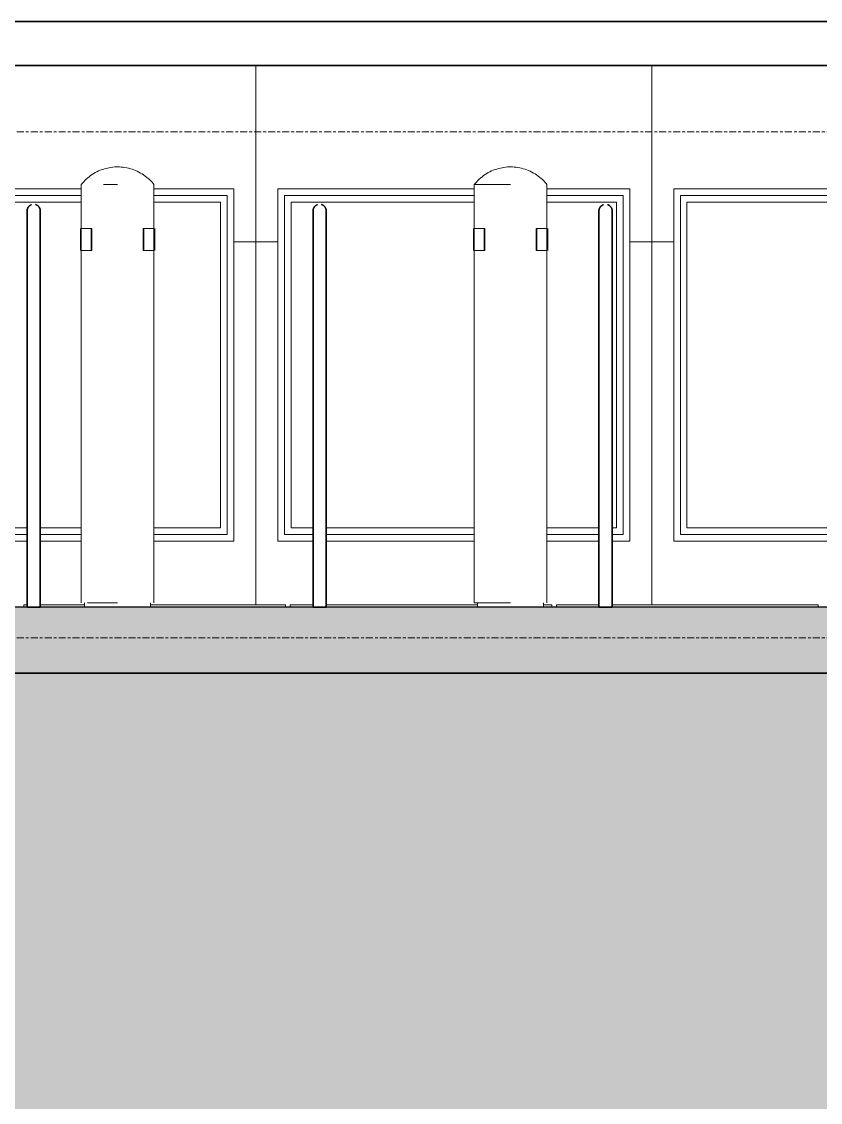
# Model space of a CAD drawing. Header units: millimetres. Extents: x 652554 to 1678317, y -308114 to 170803.
# Drawn here: x 744594 to 746410, y 152781 to 155235 of the extents above; entities that cross this region are included whole.
import ezdxf

# ---------------------------------------------------------------- set-up
doc = ezdxf.new("R2010")
doc.units = ezdxf.units.MM
doc.linetypes.add('Centre', pattern=[31.75, 6.35, -4.7625, 15.875, -4.7625])
for name, color, linetype, lineweight in [('A-COLS-E', 1, 'Continuous', 35), ('A-DETL-GENF', 2, 'Continuous', 35), ('A-DETL-THIN', 1, 'Continuous', 25), ('A-FLOR-E', 2, 'Continuous', 35), ('A-FLOR-FNSH', 2, 'Continuous', 70), ('A-FLOR-LEVL', 3, 'Continuous', 9), ('A-FLOR-PATT', 1, 'Continuous', 70), ('A-GENM', 1, 'Continuous', 9), ('A-GLAZ-CURT', 2, 'Continuous', 9), ('C-PRKG', 2, 'Continuous', 35), ('C-PRKG-HDLN', 2, 'Continuous', 9), ('I-WALL-E', 2, 'Continuous', 35), ('WALL-E', 2, 'Continuous', 35)]:
    doc.layers.add(name, color=color, linetype=linetype, lineweight=lineweight)
doc.layers.add('DIM', color=1, linetype='Continuous')

# ---------------------------------------------------------------- blocks, each defined once
blk = doc.blocks.new('DPA_U BICYCLE PARKING - DPA_U BICYCLE PARKING_650mm-V283-2240-01 ENTRANCE 2 ELEVATION 2')
at = {"layer": 'C-PRKG'}
for p, q in [((-26749, 102090), (-26749, 101220)), ((-26719, 101220), (-26719, 102090)), ((-26734, 101220), (-26748.5, 101220)), ((-26748.5, 101220), (-26734, 101220)), ((-26734, 101220), (-26748.5, 101220)), ((-26748.5, 101220), (-26734, 101220)), ((-26734, 101220), (-26719.5, 101220)), ((-26719.5, 101220), (-26734, 101220)), ((-26734, 101220), (-26719.5, 101220)), ((-26719.5, 101220), (-26734, 101220))]:
    blk.add_line(p, q, dxfattribs=at)
at = {"layer": 'C-PRKG', "flags": 128}
for points in [[(-26749, 102120), (-26749, 102120.6), (-26749, 102121.2), (-26748.9, 102121.8), (-26748.8, 102122.4), (-26748.7, 102123), (-26748.6, 102123.6), (-26748.4, 102124.1), (-26748.3, 102124.7), (-26748.1, 102125.3), (-26747.8, 102125.8), (-26747.6, 102126.4), (-26747.3, 102126.9), (-26747, 102127.5), (-26746.7, 102128), (-26746.4, 102128.5), (-26746, 102129), (-26745.7, 102129.4), (-26745.3, 102129.9), (-26744.9, 102130.3), (-26744.5, 102130.8), (-26744, 102131.2), (-26743.6, 102131.6), (-26743.1, 102131.9), (-26742.6, 102132.3), (-26742.1, 102132.6), (-26741.6, 102132.9), (-26741.1, 102133.2), (-26740.6, 102133.5), (-26740, 102133.8), (-26739.5, 102134), (-26738.9, 102134.2)], [(-26729.9, 102134.4), (-26729.3, 102134.2), (-26728.7, 102134), (-26728.2, 102133.8), (-26727.6, 102133.6), (-26727.1, 102133.3), (-26726.6, 102133), (-26726.1, 102132.7), (-26725.5, 102132.4), (-26725.1, 102132), (-26724.6, 102131.7), (-26724.1, 102131.3), (-26723.7, 102130.9), (-26723.3, 102130.5), (-26722.8, 102130), (-26722.5, 102129.6), (-26722.1, 102129.1), (-26721.7, 102128.6), (-26721.4, 102128.1), (-26721.1, 102127.6), (-26720.8, 102127.1), (-26720.5, 102126.5), (-26720.3, 102126), (-26720, 102125.4), (-26719.8, 102124.9), (-26719.6, 102124.3), (-26719.5, 102123.7), (-26719.3, 102123.1), (-26719.2, 102122.5), (-26719.1, 102122), (-26719.1, 102121.4), (-26719, 102120.8), (-26719, 102120.2), (-26719, 102120)], [(-26749, 102090), (-26749, 102091.2), (-26749, 102092.4), (-26749, 102093.6), (-26749, 102094.8), (-26749, 102096), (-26749, 102097.1), (-26749, 102098.3), (-26749, 102099.4), (-26749, 102100.6), (-26749, 102101.7), (-26749, 102102.8), (-26749, 102103.9), (-26749, 102104.9), (-26749, 102105.9), (-26749, 102106.9), (-26749, 102107.9), (-26749, 102108.9), (-26749, 102109.8), (-26749, 102110.7), (-26749, 102111.5), (-26749, 102112.3), (-26749, 102113.1), (-26749, 102113.9), (-26749, 102114.6), (-26749, 102115.2), (-26749, 102115.9), (-26749, 102116.5), (-26749, 102117), (-26749, 102117.5), (-26749, 102118), (-26749, 102118.4), (-26749, 102118.7), (-26749, 102119.1), (-26749, 102119.3), (-26749, 102119.6), (-26749, 102119.7), (-26749, 102119.9), (-26749, 102120), (-26749, 102120)], [(-26749, 102120), (-26749, 102120), (-26749, 102119.9), (-26749, 102119.8), (-26749, 102119.6), (-26749, 102119.4), (-26749, 102119.1), (-26749, 102118.8), (-26749, 102118.5), (-26749, 102118.1), (-26749, 102117.6), (-26749, 102117.1), (-26749, 102116.6), (-26749, 102116), (-26749, 102115.4), (-26749, 102114.8), (-26749, 102114.1), (-26749, 102113.3), (-26749, 102112.6), (-26749, 102111.7), (-26749, 102110.9), (-26749, 102110), (-26749, 102109.1), (-26749, 102108.2), (-26749, 102107.2), (-26749, 102106.2), (-26749, 102105.2), (-26749, 102104.1), (-26749, 102103.1), (-26749, 102102), (-26749, 102100.9), (-26749, 102099.7), (-26749, 102098.6), (-26749, 102097.4), (-26749, 102096.3), (-26749, 102095.1), (-26749, 102093.9), (-26749, 102092.7), (-26749, 102091.5), (-26749, 102090.3), (-26749, 102090)], [(-26719, 102120), (-26719, 102120), (-26719, 102119.9), (-26719, 102119.8), (-26719, 102119.6), (-26719, 102119.4), (-26719, 102119.1), (-26719, 102118.8), (-26719, 102118.5), (-26719, 102118.1), (-26719, 102117.6), (-26719, 102117.1), (-26719, 102116.6), (-26719, 102116), (-26719, 102115.4), (-26719, 102114.8), (-26719, 102114.1), (-26719, 102113.3), (-26719, 102112.6)], [(-26719, 102090), (-26719, 102091.2), (-26719, 102092.4), (-26719, 102093.6), (-26719, 102094.8), (-26719, 102096), (-26719, 102097.1), (-26719, 102098.3), (-26719, 102099.4), (-26719, 102100.6), (-26719, 102101.7), (-26719, 102102.8), (-26719, 102103.9), (-26719, 102104.9), (-26719, 102105.9), (-26719, 102106.9), (-26719, 102107.9), (-26719, 102108.9), (-26719, 102109.8), (-26719, 102110.7), (-26719, 102111.5), (-26719, 102112.3), (-26719, 102113.1), (-26719, 102113.9), (-26719, 102114.6), (-26719, 102115.2), (-26719, 102115.9), (-26719, 102116.5), (-26719, 102117), (-26719, 102117.5), (-26719, 102118), (-26719, 102118.4), (-26719, 102118.7), (-26719, 102119.1), (-26719, 102119.3), (-26719, 102119.6), (-26719, 102119.7), (-26719, 102119.9), (-26719, 102120), (-26719, 102120)], [(-26719, 102103.1), (-26719, 102102), (-26719, 102100.9), (-26719, 102099.7), (-26719, 102098.6), (-26719, 102097.4), (-26719, 102096.3), (-26719, 102095.1), (-26719, 102093.9), (-26719, 102092.7), (-26719, 102091.5), (-26719, 102090.3), (-26719, 102090)]]:
    blk.add_lwpolyline(points, dxfattribs=at)
at = {"layer": 'C-PRKG-HDLN'}
for p, q in [((-26618.3, 101220), (-27059, 101220)), ((-26409, 101220), (-26468.3, 101220))]:
    blk.add_line(p, q, dxfattribs=at)
blk = doc.blocks.new('DPA_U BICYCLE PARKING - DPA_U BICYCLE PARKING_650mm-V284-2240-01 ENTRANCE 2 ELEVATION 2')
at = {"layer": 'C-PRKG'}
for p, q in [((-26099, 102090), (-26099, 101220)), ((-26069, 101220), (-26069, 102090)), ((-26084, 101220), (-26098.5, 101220)), ((-26098.5, 101220), (-26084, 101220)), ((-26084, 101220), (-26098.5, 101220)), ((-26098.5, 101220), (-26084, 101220)), ((-26084, 101220), (-26069.5, 101220)), ((-26069.5, 101220), (-26084, 101220)), ((-26084, 101220), (-26069.5, 101220)), ((-26069.5, 101220), (-26084, 101220))]:
    blk.add_line(p, q, dxfattribs=at)
at = {"layer": 'C-PRKG', "flags": 128}
for points in [[(-26098.6, 102123.6), (-26098.4, 102124.1), (-26098.3, 102124.7), (-26098.1, 102125.3), (-26097.8, 102125.8), (-26097.6, 102126.4), (-26097.3, 102126.9), (-26097, 102127.5), (-26096.7, 102128), (-26096.4, 102128.5), (-26096, 102129), (-26095.7, 102129.4), (-26095.3, 102129.9), (-26094.9, 102130.3), (-26094.5, 102130.8), (-26094, 102131.2), (-26093.6, 102131.6), (-26093.1, 102131.9), (-26092.6, 102132.3), (-26092.1, 102132.6), (-26091.6, 102132.9), (-26091.1, 102133.2), (-26090.6, 102133.5), (-26090, 102133.8), (-26089.5, 102134), (-26088.9, 102134.2)], [(-26079.9, 102134.4), (-26079.3, 102134.2), (-26078.7, 102134), (-26078.2, 102133.8), (-26077.6, 102133.6), (-26077.1, 102133.3), (-26076.6, 102133), (-26076.1, 102132.7), (-26075.5, 102132.4), (-26075.1, 102132), (-26074.6, 102131.7), (-26074.1, 102131.3), (-26073.7, 102130.9), (-26073.3, 102130.5), (-26072.8, 102130), (-26072.5, 102129.6), (-26072.1, 102129.1), (-26071.7, 102128.6), (-26071.4, 102128.1), (-26071.1, 102127.6), (-26070.8, 102127.1), (-26070.5, 102126.5), (-26070.3, 102126), (-26070, 102125.4), (-26069.8, 102124.9), (-26069.6, 102124.3), (-26069.5, 102123.7), (-26069.3, 102123.1), (-26069.2, 102122.5), (-26069.1, 102122), (-26069.1, 102121.4), (-26069, 102120.8), (-26069, 102120.2), (-26069, 102120)], [(-26099, 102120), (-26099, 102120.6), (-26099, 102121.2), (-26098.9, 102121.8), (-26098.8, 102122.4), (-26098.7, 102123), (-26098.6, 102123.6)], [(-26099, 102090), (-26099, 102091.2), (-26099, 102092.4), (-26099, 102093.6), (-26099, 102094.8), (-26099, 102096), (-26099, 102097.1), (-26099, 102098.3), (-26099, 102099.4), (-26099, 102100.6), (-26099, 102101.7), (-26099, 102102.8), (-26099, 102103.9), (-26099, 102104.9), (-26099, 102105.9), (-26099, 102106.9), (-26099, 102107.9), (-26099, 102108.9), (-26099, 102109.8), (-26099, 102110.7), (-26099, 102111.5), (-26099, 102112.3), (-26099, 102113.1), (-26099, 102113.9), (-26099, 102114.6), (-26099, 102115.2), (-26099, 102115.9), (-26099, 102116.5), (-26099, 102117), (-26099, 102117.5), (-26099, 102118), (-26099, 102118.4), (-26099, 102118.7), (-26099, 102119.1), (-26099, 102119.3), (-26099, 102119.6), (-26099, 102119.7), (-26099, 102119.9), (-26099, 102120), (-26099, 102120)], [(-26099, 102120), (-26099, 102120), (-26099, 102119.9), (-26099, 102119.8), (-26099, 102119.6), (-26099, 102119.4), (-26099, 102119.1), (-26099, 102118.8), (-26099, 102118.5), (-26099, 102118.1), (-26099, 102117.6), (-26099, 102117.1), (-26099, 102116.6), (-26099, 102116), (-26099, 102115.4), (-26099, 102114.8), (-26099, 102114.1), (-26099, 102113.3), (-26099, 102112.6), (-26099, 102111.7), (-26099, 102110.9), (-26099, 102110), (-26099, 102109.1), (-26099, 102108.2), (-26099, 102107.2), (-26099, 102106.2), (-26099, 102105.2), (-26099, 102104.1), (-26099, 102103.1), (-26099, 102102), (-26099, 102100.9), (-26099, 102099.7), (-26099, 102098.6), (-26099, 102097.4), (-26099, 102096.3), (-26099, 102095.1), (-26099, 102093.9), (-26099, 102092.7), (-26099, 102091.5), (-26099, 102090.3), (-26099, 102090)], [(-26069, 102120), (-26069, 102120), (-26069, 102119.9), (-26069, 102119.8), (-26069, 102119.6), (-26069, 102119.4), (-26069, 102119.1), (-26069, 102118.8), (-26069, 102118.5), (-26069, 102118.1), (-26069, 102117.6), (-26069, 102117.1), (-26069, 102116.6), (-26069, 102116), (-26069, 102115.4), (-26069, 102114.8), (-26069, 102114.1), (-26069, 102113.3), (-26069, 102112.6)], [(-26069, 102090), (-26069, 102091.2), (-26069, 102092.4), (-26069, 102093.6), (-26069, 102094.8), (-26069, 102096), (-26069, 102097.1), (-26069, 102098.3), (-26069, 102099.4), (-26069, 102100.6), (-26069, 102101.7), (-26069, 102102.8), (-26069, 102103.9), (-26069, 102104.9), (-26069, 102105.9), (-26069, 102106.9), (-26069, 102107.9), (-26069, 102108.9), (-26069, 102109.8), (-26069, 102110.7), (-26069, 102111.5), (-26069, 102112.3), (-26069, 102113.1), (-26069, 102113.9), (-26069, 102114.6), (-26069, 102115.2), (-26069, 102115.9), (-26069, 102116.5), (-26069, 102117), (-26069, 102117.5), (-26069, 102118), (-26069, 102118.4), (-26069, 102118.7), (-26069, 102119.1), (-26069, 102119.3), (-26069, 102119.6), (-26069, 102119.7), (-26069, 102119.9), (-26069, 102120), (-26069, 102120)], [(-26069, 102103.1), (-26069, 102102), (-26069, 102100.9), (-26069, 102099.7), (-26069, 102098.6), (-26069, 102097.4), (-26069, 102096.3), (-26069, 102095.1), (-26069, 102093.9), (-26069, 102092.7), (-26069, 102091.5), (-26069, 102090.3), (-26069, 102090)]]:
    blk.add_lwpolyline(points, dxfattribs=at)
at = {"layer": 'C-PRKG-HDLN'}
blk.add_line((-25759, 101220), (-26409, 101220), dxfattribs=at)
blk = doc.blocks.new('DPA_U BICYCLE PARKING - DPA_U BICYCLE PARKING_650mm-V285-2240-01 ENTRANCE 2 ELEVATION 2')
at = {"layer": 'C-PRKG'}
for p, q in [((-25449, 102090), (-25449, 101220)), ((-25419, 101220), (-25419, 102090)), ((-25438.9, 101220), (-25448.5, 101220)), ((-25448.5, 101220), (-25438.9, 101220)), ((-25438.9, 101220), (-25448.5, 101220)), ((-25448.5, 101220), (-25438.9, 101220)), ((-25434, 101220), (-25437.9, 101220)), ((-25437.9, 101220), (-25434, 101220)), ((-25434, 101220), (-25437.9, 101220)), ((-25437.9, 101220), (-25434, 101220)), ((-25434, 101220), (-25419.5, 101220)), ((-25419.5, 101220), (-25434, 101220)), ((-25434, 101220), (-25419.5, 101220)), ((-25419.5, 101220), (-25434, 101220))]:
    blk.add_line(p, q, dxfattribs=at)
at = {"layer": 'C-PRKG', "flags": 128}
for points in [[(-25449, 102120), (-25449, 102120.6), (-25449, 102121.2), (-25448.9, 102121.8), (-25448.8, 102122.4), (-25448.7, 102123), (-25448.6, 102123.6), (-25448.4, 102124.1), (-25448.3, 102124.7), (-25448.1, 102125.3), (-25447.8, 102125.8), (-25447.6, 102126.4), (-25447.3, 102126.9), (-25447, 102127.5), (-25446.7, 102128), (-25446.4, 102128.5), (-25446, 102129), (-25445.7, 102129.4), (-25445.3, 102129.9), (-25444.9, 102130.3), (-25444.5, 102130.8), (-25444, 102131.2), (-25443.6, 102131.6), (-25443.1, 102131.9), (-25442.6, 102132.3), (-25442.1, 102132.6), (-25441.6, 102132.9), (-25441.1, 102133.2), (-25440.6, 102133.5), (-25440, 102133.8), (-25439.5, 102134), (-25438.9, 102134.2), (-25438.8, 102134.2)], [(-25429.9, 102134.4), (-25429.3, 102134.2), (-25428.7, 102134), (-25428.2, 102133.8), (-25427.6, 102133.6), (-25427.1, 102133.3), (-25426.6, 102133), (-25426.1, 102132.7), (-25425.5, 102132.4), (-25425.1, 102132), (-25424.6, 102131.7), (-25424.1, 102131.3), (-25423.7, 102130.9), (-25423.3, 102130.5), (-25422.8, 102130), (-25422.5, 102129.6), (-25422.1, 102129.1), (-25421.7, 102128.6), (-25421.4, 102128.1), (-25421.1, 102127.6), (-25420.8, 102127.1), (-25420.5, 102126.5), (-25420.3, 102126), (-25420, 102125.4), (-25419.8, 102124.9), (-25419.6, 102124.3), (-25419.5, 102123.7), (-25419.3, 102123.1), (-25419.2, 102122.5), (-25419.1, 102122), (-25419.1, 102121.4), (-25419, 102120.8), (-25419, 102120.2), (-25419, 102120)], [(-25449, 102090), (-25449, 102091.2), (-25449, 102092.4), (-25449, 102093.6), (-25449, 102094.8), (-25449, 102096), (-25449, 102097.1), (-25449, 102098.3), (-25449, 102099.4), (-25449, 102100.6), (-25449, 102101.7), (-25449, 102102.8), (-25449, 102103.9), (-25449, 102104.9), (-25449, 102105.9), (-25449, 102106.9), (-25449, 102107.9), (-25449, 102108.9), (-25449, 102109.8), (-25449, 102110.7), (-25449, 102111.5), (-25449, 102112.3), (-25449, 102113.1), (-25449, 102113.9), (-25449, 102114.6), (-25449, 102115.2), (-25449, 102115.9), (-25449, 102116.5), (-25449, 102117), (-25449, 102117.5), (-25449, 102118), (-25449, 102118.4), (-25449, 102118.7), (-25449, 102119.1), (-25449, 102119.3), (-25449, 102119.6), (-25449, 102119.7), (-25449, 102119.9), (-25449, 102120), (-25449, 102120)], [(-25449, 102120), (-25449, 102120), (-25449, 102119.9), (-25449, 102119.8), (-25449, 102119.6), (-25449, 102119.4), (-25449, 102119.1), (-25449, 102118.8), (-25449, 102118.5), (-25449, 102118.1), (-25449, 102117.6), (-25449, 102117.1), (-25449, 102116.6), (-25449, 102116), (-25449, 102115.4), (-25449, 102114.8), (-25449, 102114.1), (-25449, 102113.3), (-25449, 102112.6), (-25449, 102111.7), (-25449, 102110.9), (-25449, 102110), (-25449, 102109.1), (-25449, 102108.2), (-25449, 102107.2), (-25449, 102106.2), (-25449, 102105.2), (-25449, 102104.1), (-25449, 102103.1), (-25449, 102102), (-25449, 102100.9), (-25449, 102099.7), (-25449, 102098.6), (-25449, 102097.4), (-25449, 102096.3), (-25449, 102095.1), (-25449, 102093.9), (-25449, 102092.7), (-25449, 102091.5), (-25449, 102090.3), (-25449, 102090)], [(-25419, 102120), (-25419, 102120), (-25419, 102119.9), (-25419, 102119.8), (-25419, 102119.6), (-25419, 102119.4), (-25419, 102119.1), (-25419, 102118.8), (-25419, 102118.5), (-25419, 102118.1), (-25419, 102117.6), (-25419, 102117.1), (-25419, 102116.6), (-25419, 102116), (-25419, 102115.4), (-25419, 102114.8), (-25419, 102114.1), (-25419, 102113.3), (-25419, 102112.6)], [(-25419, 102090), (-25419, 102091.2), (-25419, 102092.4), (-25419, 102093.6), (-25419, 102094.8), (-25419, 102096), (-25419, 102097.1), (-25419, 102098.3), (-25419, 102099.4), (-25419, 102100.6), (-25419, 102101.7), (-25419, 102102.8), (-25419, 102103.9), (-25419, 102104.9), (-25419, 102105.9), (-25419, 102106.9), (-25419, 102107.9), (-25419, 102108.9), (-25419, 102109.8), (-25419, 102110.7), (-25419, 102111.5), (-25419, 102112.3), (-25419, 102113.1), (-25419, 102113.9), (-25419, 102114.6), (-25419, 102115.2), (-25419, 102115.9), (-25419, 102116.5), (-25419, 102117), (-25419, 102117.5), (-25419, 102118), (-25419, 102118.4), (-25419, 102118.7), (-25419, 102119.1), (-25419, 102119.3), (-25419, 102119.6), (-25419, 102119.7), (-25419, 102119.9), (-25419, 102120), (-25419, 102120)], [(-25419, 102103.1), (-25419, 102102), (-25419, 102100.9), (-25419, 102099.7), (-25419, 102098.6), (-25419, 102097.4), (-25419, 102096.3), (-25419, 102095.1), (-25419, 102093.9), (-25419, 102092.7), (-25419, 102091.5), (-25419, 102090.3), (-25419, 102090)]]:
    blk.add_lwpolyline(points, dxfattribs=at)
at = {"layer": 'C-PRKG-HDLN'}
for p, q in [((-25725, 101220), (-25759, 101220)), ((-25109, 101220), (-25575, 101220))]:
    blk.add_line(p, q, dxfattribs=at)
blk = doc.blocks.new('DPA_Rectangular - 250 x 400 mm-V287-2240-01 ENTRANCE 2 ELEVATION 2')
at = {"layer": 'A-COLS-E'}
for p, q in [((-26084, 102450), (-25834, 102450)), ((-25834, 102450), (-26084, 102450))]:
    blk.add_line(p, q, dxfattribs=at)
blk = doc.blocks.new('DPA_CP_Entrance Facade Base Panel - Facade Base Panel-V382-2240-01 ENTRANCE 2 ELEVATION 2')
at = {"layer": 'A-GLAZ-CURT'}
for p, q in [((-27129, 102450), (-26229, 102450)), ((-26229, 102450), (-27129, 102450)), ((-27129, 101225), (-27129, 102450)), ((-27129, 102450), (-27129, 101225)), ((-26229, 102450), (-26229, 101225)), ((-26229, 102450), (-26229, 101225)), ((-27079, 101370), (-27079, 102170)), ((-27079, 102170), (-27079, 101370)), ((-27079, 102170), (-26625.8, 102170)), ((-26625.8, 102170), (-27079, 102170)), ((-27064, 101385), (-27064, 102155)), ((-26625.8, 102155), (-27064, 102155)), ((-27064, 102155), (-27064, 101385)), ((-26625.8, 102155), (-27064, 102155)), ((-26294, 102155), (-26460.9, 102155)), ((-26294, 102155), (-26460.9, 102155)), ((-26460.8, 102170), (-26279, 102170)), ((-26279, 102170), (-26460.8, 102170)), ((-26294, 102155), (-26294, 101385)), ((-26294, 101385), (-26294, 102155)), ((-26279, 102170), (-26279, 101370)), ((-26279, 101370), (-26279, 102170)), ((-27049, 101400), (-27049, 102140)), ((-26625.8, 102140), (-27049, 102140)), ((-27049, 102140), (-27049, 101400)), ((-26625.8, 102140), (-27049, 102140)), ((-27049, 102140), (-27049, 101400)), ((-26625.8, 102140), (-27049, 102140)), ((-27049, 102140), (-26625.8, 102140)), ((-27049, 101400), (-27049, 102140)), ((-26309, 102140), (-26460.9, 102140)), ((-26309, 102140), (-26460.9, 102140)), ((-26309, 102140), (-26460.9, 102140)), ((-26460.9, 102140), (-26309, 102140)), ((-26309, 102140), (-26309, 101400)), ((-26309, 101400), (-26309, 102140)), ((-26309, 101400), (-26309, 102140)), ((-26309, 102140), (-26309, 101400)), ((-27129, 102050), (-27079, 102050)), ((-27079, 102050), (-27129, 102050)), ((-27129, 101225), (-27129, 102050)), ((-27129, 102050), (-27129, 101225)), ((-26279, 102050), (-26229, 102050)), ((-26229, 102050), (-26279, 102050)), ((-26229, 102050), (-26229, 101225)), ((-26229, 102050), (-26229, 101225)), ((-26749, 101400), (-27049, 101400)), ((-27049, 101400), (-26749, 101400)), ((-27049, 101400), (-26749, 101400)), ((-26749, 101400), (-27049, 101400)), ((-26625.8, 101400), (-26719.1, 101400)), ((-26719.1, 101400), (-26625.8, 101400)), ((-26719.1, 101400), (-26625.8, 101400)), ((-26625.8, 101400), (-26719.1, 101400)), ((-26309, 101400), (-26460.8, 101400)), ((-26460.8, 101400), (-26309, 101400)), ((-26460.8, 101400), (-26309, 101400)), ((-26309, 101400), (-26460.8, 101400)), ((-26749, 101370), (-27079, 101370)), ((-27079, 101370), (-26749, 101370)), ((-26749, 101385), (-27064, 101385)), ((-27064, 101385), (-26749, 101385)), ((-26625.8, 101385), (-26719.1, 101385)), ((-26719.1, 101385), (-26625.8, 101385)), ((-26625.8, 101370), (-26719.1, 101370)), ((-26719.1, 101370), (-26625.8, 101370)), ((-26294, 101385), (-26460.8, 101385)), ((-26460.8, 101385), (-26294, 101385)), ((-26279, 101370), (-26460.8, 101370)), ((-26460.8, 101370), (-26279, 101370)), ((-26766.6, 101220), (-26756.3, 101220)), ((-26756.3, 101220), (-26766.6, 101220)), ((-26766.6, 101220), (-26756.3, 101220)), ((-26756.3, 101220), (-26766.6, 101220))]:
    blk.add_line(p, q, dxfattribs=at)
blk = doc.blocks.new('DPA_CP_Entrance Facade Base Panel - Facade Base Panel-V383-2240-01 ENTRANCE 2 ELEVATION 2')
at = {"layer": 'A-GLAZ-CURT'}
for p, q in [((-26229, 102450), (-25329, 102450)), ((-25329, 102450), (-26229, 102450)), ((-26229, 101225), (-26229, 102450)), ((-26229, 102450), (-26229, 101225)), ((-25329, 102450), (-25329, 101225)), ((-25329, 102450), (-25329, 101225)), ((-26179, 101370), (-26179, 102170)), ((-26179, 102170), (-26179, 101370)), ((-26179, 102170), (-25732.5, 102170)), ((-25732.5, 102170), (-26179, 102170)), ((-26164, 101385), (-26164, 102155)), ((-25732.5, 102155), (-26164, 102155)), ((-26164, 102155), (-26164, 101385)), ((-25732.5, 102155), (-26164, 102155)), ((-25394, 102155), (-25567.6, 102155)), ((-25394, 102155), (-25567.6, 102155)), ((-25567.5, 102170), (-25379, 102170)), ((-25379, 102170), (-25567.5, 102170)), ((-25394, 102155), (-25394, 101385)), ((-25394, 101385), (-25394, 102155)), ((-25379, 102170), (-25379, 101370)), ((-25379, 101370), (-25379, 102170)), ((-26149, 101400), (-26149, 102140)), ((-25732.5, 102140), (-26149, 102140)), ((-26149, 102140), (-26149, 101400)), ((-25732.5, 102140), (-26149, 102140)), ((-26149, 102140), (-26149, 101400)), ((-25732.5, 102140), (-26149, 102140)), ((-26149, 102140), (-25732.5, 102140)), ((-26149, 101400), (-26149, 102140)), ((-25409, 102140), (-25567.6, 102140)), ((-25409, 102140), (-25567.6, 102140)), ((-25409, 102140), (-25567.6, 102140)), ((-25567.6, 102140), (-25409, 102140)), ((-25409, 102140), (-25409, 101400)), ((-25409, 101400), (-25409, 102140)), ((-25409, 101400), (-25409, 102140)), ((-25409, 102140), (-25409, 101400)), ((-26229, 102050), (-26179, 102050)), ((-26179, 102050), (-26229, 102050)), ((-26229, 101225), (-26229, 102050)), ((-26229, 102050), (-26229, 101225)), ((-25379, 102050), (-25329, 102050)), ((-25329, 102050), (-25379, 102050)), ((-25329, 102050), (-25329, 101225)), ((-25329, 102050), (-25329, 101225)), ((-26099, 101400), (-26149, 101400)), ((-26149, 101400), (-26099, 101400)), ((-26149, 101400), (-26099, 101400)), ((-26099, 101400), (-26149, 101400)), ((-25732.5, 101400), (-26069.1, 101400)), ((-26069.1, 101400), (-25732.5, 101400)), ((-26069.1, 101400), (-25732.5, 101400)), ((-25732.5, 101400), (-26069.1, 101400)), ((-25449, 101400), (-25567.5, 101400)), ((-25567.5, 101400), (-25449, 101400)), ((-25567.5, 101400), (-25449, 101400)), ((-25449, 101400), (-25567.5, 101400)), ((-25409, 101400), (-25419.1, 101400)), ((-25419.1, 101400), (-25409, 101400)), ((-25419.1, 101400), (-25409, 101400)), ((-25409, 101400), (-25419.1, 101400)), ((-26099, 101370), (-26179, 101370)), ((-26179, 101370), (-26099, 101370)), ((-26099, 101385), (-26164, 101385)), ((-26164, 101385), (-26099, 101385)), ((-25732.5, 101385), (-26069.1, 101385)), ((-26069.1, 101385), (-25732.5, 101385)), ((-25732.5, 101370), (-26069.1, 101370)), ((-26069.1, 101370), (-25732.5, 101370)), ((-25449, 101385), (-25567.5, 101385)), ((-25567.5, 101385), (-25449, 101385)), ((-25449, 101370), (-25567.5, 101370)), ((-25567.5, 101370), (-25449, 101370)), ((-25394, 101385), (-25419.1, 101385)), ((-25419.1, 101385), (-25394, 101385)), ((-25379, 101370), (-25419.1, 101370)), ((-25419.1, 101370), (-25379, 101370)), ((-26161.3, 101220), (-26151.1, 101220)), ((-26151.1, 101220), (-26161.3, 101220)), ((-26161.3, 101220), (-26151.1, 101220)), ((-26151.1, 101220), (-26161.3, 101220)), ((-25556.1, 101220), (-25545.8, 101220)), ((-25545.8, 101220), (-25556.1, 101220)), ((-25556.1, 101220), (-25545.8, 101220)), ((-25545.8, 101220), (-25556.1, 101220))]:
    blk.add_line(p, q, dxfattribs=at)
blk = doc.blocks.new('DPA_CP_Entrance Facade Base Panel - Facade Base Panel-V384-2240-01 ENTRANCE 2 ELEVATION 2')
at = {"layer": 'A-GLAZ-CURT'}
for p, q in [((-25329, 102450), (-24429, 102450)), ((-24429, 102450), (-25329, 102450)), ((-25329, 101225), (-25329, 102450)), ((-25329, 102450), (-25329, 101225)), ((-24429, 102450), (-24429, 101225)), ((-24429, 102450), (-24429, 101225)), ((-25279, 101370), (-25279, 102170)), ((-25279, 102170), (-25279, 101370)), ((-25279, 102170), (-24832.5, 102170)), ((-24832.5, 102170), (-25279, 102170)), ((-25264, 101385), (-25264, 102155)), ((-24832.5, 102155), (-25264, 102155)), ((-25264, 102155), (-25264, 101385)), ((-24832.5, 102155), (-25264, 102155)), ((-24494, 102155), (-24667.6, 102155)), ((-24494, 102155), (-24667.6, 102155)), ((-24667.5, 102170), (-24479, 102170)), ((-24479, 102170), (-24667.5, 102170)), ((-24494, 102155), (-24494, 101385)), ((-24494, 101385), (-24494, 102155)), ((-24479, 102170), (-24479, 101370)), ((-24479, 101370), (-24479, 102170)), ((-25249, 101400), (-25249, 102140)), ((-24832.5, 102140), (-25249, 102140)), ((-25249, 102140), (-25249, 101400)), ((-24832.5, 102140), (-25249, 102140)), ((-25249, 102140), (-25249, 101400)), ((-24832.5, 102140), (-25249, 102140)), ((-25249, 102140), (-24832.5, 102140)), ((-25249, 101400), (-25249, 102140)), ((-24509, 102140), (-24667.6, 102140)), ((-24509, 102140), (-24667.6, 102140)), ((-24509, 102140), (-24667.6, 102140)), ((-24667.6, 102140), (-24509, 102140)), ((-24509, 102140), (-24509, 101400)), ((-24509, 101400), (-24509, 102140)), ((-24509, 101400), (-24509, 102140)), ((-24509, 102140), (-24509, 101400)), ((-25329, 102050), (-25279, 102050)), ((-25279, 102050), (-25329, 102050)), ((-25329, 101225), (-25329, 102050)), ((-25329, 102050), (-25329, 101225)), ((-24479, 102050), (-24429, 102050)), ((-24429, 102050), (-24479, 102050)), ((-24429, 102050), (-24429, 101225)), ((-24429, 102050), (-24429, 101225)), ((-24832.5, 101400), (-25249, 101400)), ((-25249, 101400), (-24832.5, 101400)), ((-25249, 101400), (-24832.5, 101400)), ((-24832.5, 101400), (-25249, 101400)), ((-24509, 101400), (-24667.5, 101400)), ((-24667.5, 101400), (-24509, 101400)), ((-24667.5, 101400), (-24509, 101400)), ((-24509, 101400), (-24667.5, 101400)), ((-24832.5, 101370), (-25279, 101370)), ((-25279, 101370), (-24832.5, 101370)), ((-24832.5, 101385), (-25264, 101385)), ((-25264, 101385), (-24832.5, 101385)), ((-24494, 101385), (-24667.5, 101385)), ((-24667.5, 101385), (-24494, 101385)), ((-24479, 101370), (-24667.5, 101370)), ((-24667.5, 101370), (-24479, 101370)), ((-24950.8, 101220), (-24940.6, 101220)), ((-24940.6, 101220), (-24950.8, 101220)), ((-24950.8, 101220), (-24940.6, 101220)), ((-24940.6, 101220), (-24950.8, 101220))]:
    blk.add_line(p, q, dxfattribs=at)
blk = doc.blocks.new('DPA_Drainage Gutter_Landscape_Type A - DPA_Drainage Gutter_Landscape_Type A-17956717-2240-01 ENTRANCE 2 ELEVATION 2')
at = {"layer": 'A-GENM'}
for p, q in [((-26756.3, 101225), (-26749, 101225)), ((-26749, 101225), (-26756.3, 101225)), ((-26756.3, 101225), (-26756.3, 101220)), ((-26756.3, 101220), (-26756.3, 101225)), ((-26719, 101225), (-26618.3, 101225)), ((-26618.3, 101225), (-26719, 101225)), ((-26618.3, 101225), (-26719, 101225)), ((-26719, 101225), (-26618.3, 101225)), ((-26618.3, 101225), (-26719, 101225)), ((-26719, 101225), (-26618.3, 101225)), ((-26702.3, 101225), (-26715.3, 101225)), ((-26715.3, 101225), (-26702.3, 101225)), ((-26702.3, 101225), (-26715.3, 101225)), ((-26715.3, 101225), (-26702.3, 101225)), ((-26682.3, 101225), (-26695.3, 101225)), ((-26695.3, 101225), (-26682.3, 101225)), ((-26682.3, 101225), (-26695.3, 101225)), ((-26695.3, 101225), (-26682.3, 101225)), ((-26662.3, 101225), (-26675.3, 101225)), ((-26675.3, 101225), (-26662.3, 101225)), ((-26662.3, 101225), (-26675.3, 101225)), ((-26675.3, 101225), (-26662.3, 101225)), ((-26642.3, 101225), (-26655.3, 101225)), ((-26655.3, 101225), (-26642.3, 101225)), ((-26642.3, 101225), (-26655.3, 101225)), ((-26655.3, 101225), (-26642.3, 101225)), ((-26622.3, 101225), (-26635.3, 101225)), ((-26635.3, 101225), (-26622.3, 101225)), ((-26622.3, 101225), (-26635.3, 101225)), ((-26635.3, 101225), (-26622.3, 101225)), ((-26468.4, 101225), (-26161.3, 101225)), ((-26161.3, 101225), (-26468.4, 101225)), ((-26462.3, 101225), (-26468.4, 101225)), ((-26468.4, 101225), (-26462.3, 101225)), ((-26462.3, 101225), (-26468.4, 101225)), ((-26468.4, 101225), (-26462.3, 101225)), ((-26168.3, 101225), (-26468.4, 101225)), ((-26468.4, 101225), (-26168.3, 101225)), ((-26168.3, 101225), (-26468.4, 101225)), ((-26468.4, 101225), (-26168.3, 101225)), ((-26442.3, 101225), (-26455.3, 101225)), ((-26455.3, 101225), (-26442.3, 101225)), ((-26442.3, 101225), (-26455.3, 101225)), ((-26455.3, 101225), (-26442.3, 101225)), ((-26422.3, 101225), (-26435.3, 101225)), ((-26435.3, 101225), (-26422.3, 101225)), ((-26422.3, 101225), (-26435.3, 101225)), ((-26435.3, 101225), (-26422.3, 101225)), ((-26402.3, 101225), (-26415.3, 101225)), ((-26415.3, 101225), (-26402.3, 101225)), ((-26402.3, 101225), (-26415.3, 101225)), ((-26415.3, 101225), (-26402.3, 101225)), ((-26382.3, 101225), (-26395.3, 101225)), ((-26395.3, 101225), (-26382.3, 101225)), ((-26382.3, 101225), (-26395.3, 101225)), ((-26395.3, 101225), (-26382.3, 101225)), ((-26362.3, 101225), (-26375.3, 101225)), ((-26375.3, 101225), (-26362.3, 101225)), ((-26362.3, 101225), (-26375.3, 101225)), ((-26375.3, 101225), (-26362.3, 101225)), ((-26342.3, 101225), (-26355.3, 101225)), ((-26355.3, 101225), (-26342.3, 101225)), ((-26342.3, 101225), (-26355.3, 101225)), ((-26355.3, 101225), (-26342.3, 101225)), ((-26322.3, 101225), (-26335.3, 101225)), ((-26335.3, 101225), (-26322.3, 101225)), ((-26322.3, 101225), (-26335.3, 101225)), ((-26335.3, 101225), (-26322.3, 101225)), ((-26302.3, 101225), (-26315.3, 101225)), ((-26315.3, 101225), (-26302.3, 101225)), ((-26302.3, 101225), (-26315.3, 101225)), ((-26315.3, 101225), (-26302.3, 101225)), ((-26282.3, 101225), (-26295.3, 101225)), ((-26295.3, 101225), (-26282.3, 101225)), ((-26282.3, 101225), (-26295.3, 101225)), ((-26295.3, 101225), (-26282.3, 101225)), ((-26262.3, 101225), (-26275.3, 101225)), ((-26275.3, 101225), (-26262.3, 101225)), ((-26262.3, 101225), (-26275.3, 101225)), ((-26275.3, 101225), (-26262.3, 101225)), ((-26242.3, 101225), (-26255.3, 101225)), ((-26255.3, 101225), (-26242.3, 101225)), ((-26242.3, 101225), (-26255.3, 101225)), ((-26255.3, 101225), (-26242.3, 101225)), ((-26222.3, 101225), (-26235.3, 101225)), ((-26235.3, 101225), (-26222.3, 101225)), ((-26222.3, 101225), (-26235.3, 101225)), ((-26235.3, 101225), (-26222.3, 101225)), ((-26202.3, 101225), (-26215.3, 101225)), ((-26215.3, 101225), (-26202.3, 101225)), ((-26202.3, 101225), (-26215.3, 101225)), ((-26215.3, 101225), (-26202.3, 101225)), ((-26182.3, 101225), (-26195.3, 101225)), ((-26195.3, 101225), (-26182.3, 101225)), ((-26182.3, 101225), (-26195.3, 101225)), ((-26195.3, 101225), (-26182.3, 101225)), ((-26168.3, 101225), (-26175.3, 101225)), ((-26175.3, 101225), (-26168.3, 101225)), ((-26168.3, 101225), (-26175.3, 101225)), ((-26175.3, 101225), (-26168.3, 101225)), ((-26161.3, 101220), (-26161.3, 101225)), ((-26161.3, 101220), (-26161.3, 101225)), ((-26151.1, 101225), (-26099, 101225)), ((-26099, 101225), (-26151.1, 101225)), ((-26151.1, 101225), (-26151.1, 101220)), ((-26151.1, 101220), (-26151.1, 101225)), ((-26137.1, 101225), (-26144.1, 101225)), ((-26144.1, 101225), (-26137.1, 101225)), ((-26137.1, 101225), (-26144.1, 101225)), ((-26144.1, 101225), (-26137.1, 101225)), ((-26099, 101225), (-26144.1, 101225)), ((-26144.1, 101225), (-26099, 101225)), ((-26099, 101225), (-26144.1, 101225)), ((-26144.1, 101225), (-26099, 101225)), ((-26117.1, 101225), (-26130.1, 101225)), ((-26130.1, 101225), (-26117.1, 101225)), ((-26117.1, 101225), (-26130.1, 101225)), ((-26130.1, 101225), (-26117.1, 101225)), ((-26099, 101225), (-26110.1, 101225)), ((-26110.1, 101225), (-26099, 101225)), ((-26099, 101225), (-26110.1, 101225)), ((-26110.1, 101225), (-26099, 101225)), ((-26069, 101225), (-25725, 101225)), ((-25725, 101225), (-26069, 101225)), ((-26057.1, 101225), (-26069, 101225)), ((-26069, 101225), (-26057.1, 101225)), ((-26057.1, 101225), (-26069, 101225)), ((-26069, 101225), (-26057.1, 101225)), ((-25725, 101225), (-26069, 101225)), ((-26069, 101225), (-25725, 101225)), ((-25725, 101225), (-26069, 101225)), ((-26069, 101225), (-25725, 101225)), ((-26037.1, 101225), (-26050.1, 101225)), ((-26050.1, 101225), (-26037.1, 101225)), ((-26037.1, 101225), (-26050.1, 101225)), ((-26050.1, 101225), (-26037.1, 101225)), ((-26017.1, 101225), (-26030.1, 101225)), ((-26030.1, 101225), (-26017.1, 101225)), ((-26017.1, 101225), (-26030.1, 101225)), ((-26030.1, 101225), (-26017.1, 101225)), ((-25997.1, 101225), (-26010.1, 101225)), ((-26010.1, 101225), (-25997.1, 101225)), ((-25997.1, 101225), (-26010.1, 101225)), ((-26010.1, 101225), (-25997.1, 101225)), ((-25977.1, 101225), (-25990.1, 101225)), ((-25990.1, 101225), (-25977.1, 101225)), ((-25977.1, 101225), (-25990.1, 101225)), ((-25990.1, 101225), (-25977.1, 101225)), ((-25957.1, 101225), (-25970.1, 101225)), ((-25970.1, 101225), (-25957.1, 101225)), ((-25957.1, 101225), (-25970.1, 101225)), ((-25970.1, 101225), (-25957.1, 101225)), ((-25937.1, 101225), (-25950.1, 101225)), ((-25950.1, 101225), (-25937.1, 101225)), ((-25937.1, 101225), (-25950.1, 101225)), ((-25950.1, 101225), (-25937.1, 101225)), ((-25917.1, 101225), (-25930.1, 101225)), ((-25930.1, 101225), (-25917.1, 101225)), ((-25917.1, 101225), (-25930.1, 101225)), ((-25930.1, 101225), (-25917.1, 101225)), ((-25897.1, 101225), (-25910.1, 101225)), ((-25910.1, 101225), (-25897.1, 101225)), ((-25897.1, 101225), (-25910.1, 101225)), ((-25910.1, 101225), (-25897.1, 101225)), ((-25877.1, 101225), (-25890.1, 101225)), ((-25890.1, 101225), (-25877.1, 101225)), ((-25877.1, 101225), (-25890.1, 101225)), ((-25890.1, 101225), (-25877.1, 101225)), ((-25857.1, 101225), (-25870.1, 101225)), ((-25870.1, 101225), (-25857.1, 101225)), ((-25857.1, 101225), (-25870.1, 101225)), ((-25870.1, 101225), (-25857.1, 101225)), ((-25837.1, 101225), (-25850.1, 101225)), ((-25850.1, 101225), (-25837.1, 101225)), ((-25837.1, 101225), (-25850.1, 101225)), ((-25850.1, 101225), (-25837.1, 101225)), ((-25817.1, 101225), (-25830.1, 101225)), ((-25830.1, 101225), (-25817.1, 101225)), ((-25817.1, 101225), (-25830.1, 101225)), ((-25830.1, 101225), (-25817.1, 101225)), ((-25797.1, 101225), (-25810.1, 101225)), ((-25810.1, 101225), (-25797.1, 101225)), ((-25797.1, 101225), (-25810.1, 101225)), ((-25810.1, 101225), (-25797.1, 101225)), ((-25777.1, 101225), (-25790.1, 101225)), ((-25790.1, 101225), (-25777.1, 101225)), ((-25777.1, 101225), (-25790.1, 101225)), ((-25790.1, 101225), (-25777.1, 101225)), ((-25757.1, 101225), (-25770.1, 101225)), ((-25770.1, 101225), (-25757.1, 101225)), ((-25757.1, 101225), (-25770.1, 101225)), ((-25770.1, 101225), (-25757.1, 101225)), ((-25737.1, 101225), (-25750.1, 101225)), ((-25750.1, 101225), (-25737.1, 101225)), ((-25737.1, 101225), (-25750.1, 101225)), ((-25750.1, 101225), (-25737.1, 101225)), ((-25725, 101225), (-25730.1, 101225)), ((-25730.1, 101225), (-25725, 101225)), ((-25725, 101225), (-25730.1, 101225)), ((-25730.1, 101225), (-25725, 101225)), ((-25575.1, 101225), (-25556.1, 101225)), ((-25556.1, 101225), (-25575.1, 101225)), ((-25563.1, 101225), (-25575.1, 101225)), ((-25575.1, 101225), (-25563.1, 101225)), ((-25563.1, 101225), (-25575.1, 101225)), ((-25575.1, 101225), (-25563.1, 101225)), ((-25563.1, 101225), (-25570.1, 101225)), ((-25570.1, 101225), (-25563.1, 101225)), ((-25563.1, 101225), (-25570.1, 101225)), ((-25570.1, 101225), (-25563.1, 101225)), ((-25556.1, 101220), (-25556.1, 101225)), ((-25556.1, 101220), (-25556.1, 101225)), ((-25545.8, 101225), (-25449, 101225)), ((-25449, 101225), (-25545.8, 101225)), ((-25545.8, 101225), (-25545.8, 101220)), ((-25545.8, 101220), (-25545.8, 101225)), ((-25531.8, 101225), (-25538.8, 101225)), ((-25538.8, 101225), (-25531.8, 101225)), ((-25531.8, 101225), (-25538.8, 101225)), ((-25538.8, 101225), (-25531.8, 101225)), ((-25449, 101225), (-25538.8, 101225)), ((-25538.8, 101225), (-25449, 101225)), ((-25449, 101225), (-25538.8, 101225)), ((-25538.8, 101225), (-25449, 101225)), ((-25512.1, 101225), (-25524.8, 101225)), ((-25524.8, 101225), (-25512.1, 101225)), ((-25512.1, 101225), (-25524.8, 101225)), ((-25524.8, 101225), (-25512.1, 101225)), ((-25491.8, 101225), (-25504.8, 101225)), ((-25504.8, 101225), (-25491.8, 101225)), ((-25491.8, 101225), (-25504.8, 101225)), ((-25504.8, 101225), (-25491.8, 101225)), ((-25471.8, 101225), (-25484.8, 101225)), ((-25484.8, 101225), (-25471.8, 101225)), ((-25471.8, 101225), (-25484.8, 101225)), ((-25484.8, 101225), (-25471.8, 101225)), ((-25451.8, 101225), (-25464.8, 101225)), ((-25464.8, 101225), (-25451.8, 101225)), ((-25451.8, 101225), (-25464.8, 101225)), ((-25464.8, 101225), (-25451.8, 101225)), ((-25419, 101225), (-24950.8, 101225)), ((-24950.8, 101225), (-25419, 101225)), ((-25411.8, 101225), (-25419, 101225)), ((-25419, 101225), (-25411.8, 101225)), ((-25411.8, 101225), (-25419, 101225)), ((-25419, 101225), (-25411.8, 101225)), ((-24957.8, 101225), (-25419, 101225)), ((-25419, 101225), (-24957.8, 101225)), ((-24957.8, 101225), (-25419, 101225)), ((-25419, 101225), (-24957.8, 101225)), ((-25391.8, 101225), (-25404.8, 101225)), ((-25404.8, 101225), (-25391.8, 101225)), ((-25391.8, 101225), (-25404.8, 101225)), ((-25404.8, 101225), (-25391.8, 101225)), ((-25371.8, 101225), (-25384.8, 101225)), ((-25384.8, 101225), (-25371.8, 101225)), ((-25371.8, 101225), (-25384.8, 101225)), ((-25384.8, 101225), (-25371.8, 101225)), ((-25351.8, 101225), (-25364.8, 101225)), ((-25364.8, 101225), (-25351.8, 101225)), ((-25351.8, 101225), (-25364.8, 101225)), ((-25364.8, 101225), (-25351.8, 101225)), ((-25331.8, 101225), (-25344.8, 101225)), ((-25344.8, 101225), (-25331.8, 101225)), ((-25331.8, 101225), (-25344.8, 101225)), ((-25344.8, 101225), (-25331.8, 101225)), ((-25311.8, 101225), (-25324.8, 101225)), ((-25324.8, 101225), (-25311.8, 101225)), ((-25311.8, 101225), (-25324.8, 101225)), ((-25324.8, 101225), (-25311.8, 101225)), ((-25292.2, 101225), (-25304.8, 101225)), ((-25304.8, 101225), (-25292.2, 101225)), ((-25292.2, 101225), (-25304.8, 101225)), ((-25304.8, 101225), (-25292.2, 101225)), ((-25271.8, 101225), (-25284.8, 101225)), ((-25284.8, 101225), (-25271.8, 101225)), ((-25271.8, 101225), (-25284.8, 101225)), ((-25284.8, 101225), (-25271.8, 101225)), ((-25251.8, 101225), (-25264.8, 101225)), ((-25264.8, 101225), (-25251.8, 101225)), ((-25251.8, 101225), (-25264.8, 101225)), ((-25264.8, 101225), (-25251.8, 101225)), ((-25231.8, 101225), (-25244.8, 101225)), ((-25244.8, 101225), (-25231.8, 101225)), ((-25231.8, 101225), (-25244.8, 101225)), ((-25244.8, 101225), (-25231.8, 101225)), ((-25211.8, 101225), (-25224.8, 101225)), ((-25224.8, 101225), (-25211.8, 101225)), ((-25211.8, 101225), (-25224.8, 101225)), ((-25224.8, 101225), (-25211.8, 101225)), ((-25191.8, 101225), (-25204.8, 101225)), ((-25204.8, 101225), (-25191.8, 101225)), ((-25191.8, 101225), (-25204.8, 101225)), ((-25204.8, 101225), (-25191.8, 101225)), ((-25171.8, 101225), (-25184.8, 101225)), ((-25184.8, 101225), (-25171.8, 101225)), ((-25171.8, 101225), (-25184.8, 101225)), ((-25184.8, 101225), (-25171.8, 101225)), ((-25151.8, 101225), (-25164.8, 101225)), ((-25164.8, 101225), (-25151.8, 101225)), ((-25151.8, 101225), (-25164.8, 101225)), ((-25164.8, 101225), (-25151.8, 101225)), ((-25131.8, 101225), (-25144.8, 101225)), ((-25144.8, 101225), (-25131.8, 101225)), ((-25131.8, 101225), (-25144.8, 101225)), ((-25144.8, 101225), (-25131.8, 101225)), ((-25111.8, 101225), (-25124.8, 101225)), ((-25124.8, 101225), (-25111.8, 101225)), ((-25111.8, 101225), (-25124.8, 101225)), ((-25124.8, 101225), (-25111.8, 101225)), ((-25091.8, 101225), (-25104.8, 101225)), ((-25104.8, 101225), (-25091.8, 101225)), ((-25091.8, 101225), (-25104.8, 101225)), ((-25104.8, 101225), (-25091.8, 101225)), ((-25072.3, 101225), (-25084.8, 101225)), ((-25084.8, 101225), (-25072.3, 101225)), ((-25072.3, 101225), (-25084.8, 101225)), ((-25084.8, 101225), (-25072.3, 101225)), ((-25051.8, 101225), (-25064.8, 101225)), ((-25064.8, 101225), (-25051.8, 101225)), ((-25051.8, 101225), (-25064.8, 101225)), ((-25064.8, 101225), (-25051.8, 101225)), ((-25031.8, 101225), (-25044.8, 101225)), ((-25044.8, 101225), (-25031.8, 101225)), ((-25031.8, 101225), (-25044.8, 101225)), ((-25044.8, 101225), (-25031.8, 101225)), ((-25011.8, 101225), (-25024.8, 101225)), ((-25024.8, 101225), (-25011.8, 101225)), ((-25011.8, 101225), (-25024.8, 101225)), ((-25024.8, 101225), (-25011.8, 101225)), ((-24991.8, 101225), (-25004.8, 101225)), ((-25004.8, 101225), (-24991.8, 101225)), ((-24991.8, 101225), (-25004.8, 101225)), ((-25004.8, 101225), (-24991.8, 101225)), ((-24971.8, 101225), (-24984.8, 101225)), ((-24984.8, 101225), (-24971.8, 101225)), ((-24971.8, 101225), (-24984.8, 101225)), ((-24984.8, 101225), (-24971.8, 101225)), ((-24957.8, 101225), (-24964.8, 101225)), ((-24964.8, 101225), (-24957.8, 101225)), ((-24957.8, 101225), (-24964.8, 101225)), ((-24964.8, 101225), (-24957.8, 101225)), ((-24950.8, 101220), (-24950.8, 101225)), ((-24950.8, 101220), (-24950.8, 101225))]:
    blk.add_line(p, q, dxfattribs=at)
blk = doc.blocks.new('BOLLARD - BOLLARD-V460-2240-01 ENTRANCE 2 ELEVATION 2')
at = {"layer": 'A-GENM'}
for p, q in [((-25732.5, 102180), (-25732.5, 101230)), ((-25650, 102180), (-25732.5, 102180)), ((-25732.5, 102180), (-25650, 102180)), ((-25650, 102180), (-25650, 102180)), ((-25567.5, 101230), (-25567.5, 102180)), ((-25734.5, 102080), (-25734.5, 102030)), ((-25733.1, 102080), (-25709.8, 102080)), ((-25726.9, 102080), (-25732.4, 102080)), ((-25708.3, 102080), (-25724.8, 102080)), ((-25709.8, 102080), (-25708.3, 102080)), ((-25709.8, 102030), (-25709.8, 102080)), ((-25708.3, 102080), (-25708.3, 102030)), ((-25575.2, 102080), (-25591.7, 102080)), ((-25591.7, 102080), (-25590.2, 102080)), ((-25591.7, 102030), (-25591.7, 102080)), ((-25590.2, 102080), (-25566.9, 102080)), ((-25590.2, 102030), (-25590.2, 102080)), ((-25567.5, 102080), (-25573.1, 102080)), ((-25565.5, 102030), (-25565.5, 102080)), ((-25709.8, 102030), (-25733.1, 102030)), ((-25732.4, 102030), (-25726.9, 102030)), ((-25724.8, 102030), (-25708.3, 102030)), ((-25708.3, 102030), (-25709.8, 102030)), ((-25590.2, 102030), (-25591.7, 102030)), ((-25591.7, 102030), (-25575.2, 102030)), ((-25566.9, 102030), (-25590.2, 102030)), ((-25573.1, 102030), (-25567.5, 102030)), ((-25650, 101230), (-25732.5, 101230)), ((-25732.5, 101230), (-25650, 101230)), ((-25725, 101230), (-25725, 101220)), ((-25650, 101230), (-25650, 101230)), ((-25650, 101230), (-25650, 101230)), ((-25650, 101230), (-25650, 101230)), ((-25575, 101220), (-25575, 101230))]:
    blk.add_line(p, q, dxfattribs=at)
at = {"layer": 'A-GENM', "flags": 128}
for points in [[(-25732.5, 102180), (-25729.8, 102183.2), (-25727, 102186.4), (-25724.1, 102189.4), (-25721.1, 102192.3), (-25717.9, 102195.1), (-25714.7, 102197.7), (-25711.3, 102200.3), (-25707.8, 102202.6), (-25704.3, 102204.9), (-25700.6, 102207), (-25696.9, 102208.9), (-25693.1, 102210.7), (-25689.3, 102212.4), (-25685.3, 102213.9), (-25681.3, 102215.2), (-25677.3, 102216.4), (-25673.2, 102217.4), (-25669.1, 102218.2), (-25665, 102218.9), (-25660.8, 102219.4), (-25656.6, 102219.8), (-25652.4, 102220), (-25650, 102220)], [(-25650, 102220), (-25645.8, 102219.9), (-25641.6, 102219.7), (-25637.4, 102219.2), (-25633.3, 102218.7), (-25629.1, 102217.9), (-25625, 102217), (-25621, 102215.9), (-25616.9, 102214.7), (-25613, 102213.3), (-25609.1, 102211.7), (-25605.2, 102210), (-25601.5, 102208.1), (-25597.8, 102206.1), (-25594.2, 102203.9), (-25590.7, 102201.6), (-25587.2, 102199.2), (-25583.9, 102196.6), (-25580.7, 102193.9), (-25577.6, 102191.1), (-25574.6, 102188.1), (-25571.8, 102185.1), (-25569, 102181.9), (-25567.5, 102180)]]:
    blk.add_lwpolyline(points, dxfattribs=at)
blk = doc.blocks.new('BOLLARD - BOLLARD-V461-2240-01 ENTRANCE 2 ELEVATION 2')
at = {"layer": 'A-GENM'}
for p, q in [((-26625.8, 102180), (-26625.8, 101230)), ((-26543.3, 102180), (-26575.1, 102180)), ((-26574.9, 102180), (-26543.3, 102180)), ((-26543.3, 102180), (-26543.3, 102180)), ((-26460.8, 101230), (-26460.8, 102180)), ((-26627.8, 102080), (-26627.8, 102030)), ((-26626.4, 102080), (-26603, 102080)), ((-26620.1, 102080), (-26625.8, 102080)), ((-26601.6, 102080), (-26618.1, 102080)), ((-26603, 102080), (-26601.6, 102080)), ((-26603, 102030), (-26603, 102080)), ((-26601.6, 102080), (-26601.6, 102030)), ((-26468.5, 102080), (-26485, 102080)), ((-26485, 102080), (-26483.5, 102080)), ((-26485, 102030), (-26485, 102080)), ((-26483.5, 102080), (-26460.2, 102080)), ((-26483.5, 102030), (-26483.5, 102080)), ((-26460.8, 102080), (-26466.4, 102080)), ((-26458.8, 102030), (-26458.8, 102080)), ((-26603, 102030), (-26626.4, 102030)), ((-26625.8, 102030), (-26620.1, 102030)), ((-26618.1, 102030), (-26601.6, 102030)), ((-26601.6, 102030), (-26603, 102030)), ((-26483.5, 102030), (-26485, 102030)), ((-26485, 102030), (-26468.5, 102030)), ((-26460.2, 102030), (-26483.5, 102030)), ((-26466.4, 102030), (-26460.8, 102030)), ((-26618.3, 101230), (-26618.3, 101220)), ((-26612.6, 101230), (-26612.6, 101230)), ((-26543.3, 101230), (-26612, 101230)), ((-26612, 101230), (-26543.3, 101230)), ((-26543.3, 101230), (-26543.3, 101230)), ((-26543.3, 101230), (-26543.3, 101230)), ((-26543.3, 101230), (-26543.3, 101230)), ((-26468.3, 101220), (-26468.3, 101230))]:
    blk.add_line(p, q, dxfattribs=at)
at = {"layer": 'A-GENM', "flags": 128}
for points in [[(-26625.8, 102180), (-26623.1, 102183.2), (-26620.3, 102186.4), (-26617.4, 102189.4), (-26614.4, 102192.3), (-26611.2, 102195.1), (-26608, 102197.7), (-26604.6, 102200.3), (-26601.1, 102202.6), (-26597.6, 102204.9), (-26593.9, 102207), (-26590.2, 102208.9), (-26586.4, 102210.7), (-26582.6, 102212.4), (-26578.6, 102213.9), (-26574.6, 102215.2), (-26570.6, 102216.4), (-26566.5, 102217.4), (-26562.4, 102218.2), (-26558.3, 102218.9), (-26554.1, 102219.4), (-26549.9, 102219.8), (-26545.7, 102220), (-26543.3, 102220)], [(-26543.3, 102220), (-26539.1, 102219.9), (-26534.9, 102219.7), (-26530.7, 102219.2), (-26526.6, 102218.7), (-26522.4, 102217.9), (-26518.3, 102217), (-26514.3, 102215.9), (-26510.2, 102214.7), (-26506.3, 102213.3), (-26502.4, 102211.7), (-26498.5, 102210), (-26494.8, 102208.1), (-26491.1, 102206.1), (-26487.5, 102203.9), (-26484, 102201.6), (-26480.5, 102199.2), (-26477.2, 102196.6), (-26474, 102193.9), (-26470.9, 102191.1), (-26467.9, 102188.1), (-26465, 102185.1), (-26462.3, 102181.9), (-26460.8, 102180)]]:
    blk.add_lwpolyline(points, dxfattribs=at)

msp = doc.modelspace()

# ---------------------------------------------------------------- hatches: boundary and pattern name
at = {"layer": 'A-DETL-GENF', "lineweight": 9}
h = msp.add_hatch(dxfattribs=at)
h.set_pattern_fill('FP_19', color=9, style=0, pattern_type=2)
h.set_pattern_definition([(45, (761426.9, 52685.5), (0, 449.0128), [317.5, -317.5]), (45, (761342.7, 52769.68), (0, 449.0128), [317.5, -317.5]), (45, (761258.5, 52853.87), (0, 449.0128), [317.5, -317.5]), (135, (761258.5, 52910), (-449.0128, 3e-14), [317.5, -317.5]), (135, (761342.7, 52994.2), (-449.0128, 3e-14), [317.5, -317.5]), (135, (761426.9, 53078.38), (-449.0128, 3e-14), [317.5, -317.5])])
h.paths.add_polyline_path([(748115.9456, 151947.1194), (762777.3002, 151947.1194), (762777.3002, 153755.4952), (725244.2325, 153755.4952), (725244.2325, 151947.1194), (747822.7185, 151947.1194)])
at = {"layer": 'A-FLOR-PATT', "lineweight": 9}
h = msp.add_hatch(dxfattribs=at)
h.set_pattern_fill('FP_11', color=256, style=0, pattern_type=2)
h.set_pattern_definition([(50, (761426.9, 52685.5), (728.7365, -63.7558), [76.2, -838.2]), (355, (761426.9, 52685.5), (-140.9716, 764.2276), [60.96, -670.56]), (100.451, (761487.6, 52680.2), (587.77, 700.4668), [64.76, -712.36]), (46.184, (761426.9, 52888.7), (1084.316, -168.171), [114.3, -1257.3]), (96.636, (761517.3, 52874.7), (949.61, 989.71), [97.14, -1068.54]), (351.184, (761426.9, 52888.7), (949.62, 989.701), [91.44, -1005.84]), (21, (761528.5, 52837.9), (606.458, -409.0606), [76.2, -838.2]), (326, (761528.5, 52837.9), (247.2083, 736.753), [60.96, -670.56]), (71.451, (761579, 52803.8), (853.6683, 327.6855), [64.76, -712.36]), (37.5, (761426.9, 52685.5), (12.3547, 338.2201), [33.528, -628.904, 33.528, -647.192, -673.1]), (37.5, (761426.9, 52685.5), (12.3547, 338.2201), [-1343.152, 33.528, -639.572]), (7.5, (761426.9, 52685.5), (267.2789, 400.7221), [33.528, -354.584, 33.528, -613.664, -256.54]), (7.5, (761426.9, 52685.5), (267.2789, 400.7221), [-1035.304, 33.528, -223.012]), (327.5, (761200.32, 52685.5), (542.3633, -22.91534), [33.528, -220.472, 33.528, -758.952, -1051.56]), (327.5, (761200.32, 52685.5), (542.3633, -22.91534), [-1046.48, 33.528, -1018.032]), (317.5, (761098.7, 52685.5), (592.517, 101.7071), [33.528, -296.672, 33.528, -492.76, -746.76]), (317.5, (761098.7, 52685.5), (592.517, 101.7071), [-856.488, 33.528, -713.232])])
h.paths.add_polyline_path([(728597.4073, 153755.4952), (751724.2123, 153755.4952), (751724.2123, 153905.4952), (728597.4073, 153905.4952)])

# ---------------------------------------------------------------- linework, layer by layer
at = {"layer": 'A-DETL-THIN'}
msp.add_line((762777.3002, 153755.4952), (725244.2325, 153755.4952), dxfattribs=at)
at = {"layer": 'A-FLOR-E'}
for p, q in [((739746.5516, 155235.4952), (748716.5516, 155235.4952)), ((745271.5516, 155235.4952), (742521.5516, 155235.4952)), ((748271.5516, 155235.4952), (745521.5516, 155235.4952)), ((748716.5516, 155135.4952), (739746.5516, 155135.4952)), ((741512.5559, 155135.4952), (748716.5516, 155135.4952))]:
    msp.add_line(p, q, dxfattribs=at)
at = {"layer": 'A-FLOR-FNSH', "color": 7, "lineweight": 25}
for p, q in [((751724.2123, 153905.4952), (728597.4073, 153905.4952)), ((728597.4073, 153755.4952), (751724.2123, 153755.4952))]:
    msp.add_line(p, q, dxfattribs=at)
at = {"layer": 'A-FLOR-LEVL', "linetype": 'Centre'}
for p, q in [((725077.5054, 155235.4952), (764749.6947, 155235.4952)), ((725077.5054, 154985.4952), (765118.3587, 154985.4952)), ((725077.5054, 153905.4952), (766666.9021, 153905.4952)), ((725077.5054, 153835.4952), (764833.4819, 153835.4952))]:
    msp.add_line(p, q, dxfattribs=at)
at = {"layer": 'DIM', "color": 6}
msp.add_lwpolyline([(734396.5516, 158230.4952), (755176.5766, 158230.4952), (755176.5766, 153905.4952), (734396.5516, 153905.4952)], close=True, dxfattribs=at)
at = {"layer": 'I-WALL-E'}
for p, q in [((741512.5559, 155135.4952), (748716.5516, 155135.4952)), ((748716.5516, 155135.4952), (741512.5559, 155135.4952))]:
    msp.add_line(p, q, dxfattribs=at)
at = {"layer": 'WALL-E'}
for p, q in [((739146.5516, 155135.4952), (748716.5516, 155135.4952)), ((748716.5516, 155135.4952), (739696.5516, 155135.4952))]:
    msp.add_line(p, q, dxfattribs=at)

# ---------------------------------------------------------------- block references
at = {"layer": 'A-COLS-E'}
msp.add_blockref('DPA_Rectangular - 250 x 400 mm-V287-2240-01 ENTRANCE 2 ELEVATION 2', (771355.5694, 52685.4952), dxfattribs=at)
at = {"layer": 'A-GENM'}
for name in ['BOLLARD - BOLLARD-V461-2240-01 ENTRANCE 2 ELEVATION 2', 'BOLLARD - BOLLARD-V460-2240-01 ENTRANCE 2 ELEVATION 2', 'DPA_Drainage Gutter_Landscape_Type A - DPA_Drainage Gutter_Landscape_Type A-17956717-2240-01 ENTRANCE 2 ELEVATION 2']:
    msp.add_blockref(name, (771355.5694, 52685.4952), dxfattribs=at)
at = {"layer": 'A-GLAZ-CURT'}
for name in ['DPA_CP_Entrance Facade Base Panel - Facade Base Panel-V382-2240-01 ENTRANCE 2 ELEVATION 2', 'DPA_CP_Entrance Facade Base Panel - Facade Base Panel-V383-2240-01 ENTRANCE 2 ELEVATION 2', 'DPA_CP_Entrance Facade Base Panel - Facade Base Panel-V384-2240-01 ENTRANCE 2 ELEVATION 2']:
    msp.add_blockref(name, (771355.5694, 52685.4952), dxfattribs=at)
at = {"layer": 'C-PRKG'}
for name in ['DPA_U BICYCLE PARKING - DPA_U BICYCLE PARKING_650mm-V283-2240-01 ENTRANCE 2 ELEVATION 2', 'DPA_U BICYCLE PARKING - DPA_U BICYCLE PARKING_650mm-V284-2240-01 ENTRANCE 2 ELEVATION 2', 'DPA_U BICYCLE PARKING - DPA_U BICYCLE PARKING_650mm-V285-2240-01 ENTRANCE 2 ELEVATION 2']:
    msp.add_blockref(name, (771355.5694, 52685.4952), dxfattribs=at)

doc.saveas('drawing.dxf')
